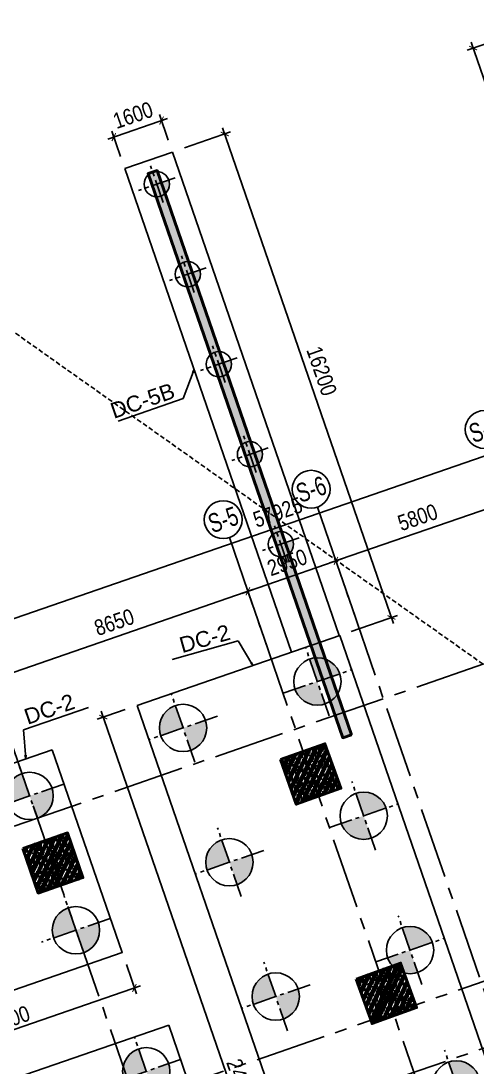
# Model space of a CAD drawing. Header units: millimetres. Extents: x -80883 to 1373228, y -532110 to 182357.
# Drawn here: x 690201 to 704660, y -302560 to -269431 of the extents above; entities that cross this region are included whole.
import ezdxf
from ezdxf.enums import TextEntityAlignment as Align
from ezdxf.xclip import XClip

# ---------------------------------------------------------------- set-up
doc = ezdxf.new("R2010")
doc.units = ezdxf.units.MM
doc.header["$LTSCALE"] = 100
doc.header["$XCLIPFRAME"] = 0
doc.header["$PDMODE"] = 32
doc.header["$PDSIZE"] = 2.5
for name, pattern in [('CENTER2', [1.125, 0.75, -0.125, 0.125, -0.125]), ('DASHED', [4.5, 3, -1.5]), ('HIDDEN', [0.375, 0.25, -0.125]), ('Xref_ST_MBDV Cot vach 30.7.2022$0$DASHDOT', [1, 0.5, -0.25, 0, -0.25])]:
    doc.linetypes.add(name, pattern=pattern)
for name, color, linetype in [('ccu11-Dim', 8, 'Continuous'), ('ccu11-Khuat', 9, 'DASHED'), ('ccu11-Manh', 8, 'Continuous'), ('ccu12-Hatch', 250, 'Continuous'), ('ccu12-Pile', 4, 'Continuous'), ('ccu12-Thay', 7, 'Continuous'), ('ccu12-Truc', 13, 'CENTER2'), ('KC-Betong', 6, 'Continuous'), ('KC2-CONCRETE', 7, 'Continuous'), ('KC2-DIM', 251, 'Continuous'), ('KCS_CENTER_POINT', 7, 'Continuous'), ('KCS_PILE', 8, 'HIDDEN'), ('KT-Dim', 8, 'Continuous'), ('Xref_ST_MBDV Cot vach 30.7.2022$0$Xref_ST_MBDV Cot vach 30.7.2022|Xref_ST_MBDV Cot vach 30.7.2022|Xref_ST_MBDV Cot vach 30.7.2022|Xref_ST_MBDV Cot vach 30.7.2022|A-WALL-PATT', 251, 'Continuous'), ('Xref_ST_MBDV Cot vach 30.7.2022$0$Xref_ST_MBDV Cot vach 30.7.2022|Xref_ST_MBDV Cot vach 30.7.2022|Xref_ST_MBDV Cot vach 30.7.2022|Xref_ST_MBDV Cot vach 30.7.2022|Site_plot line', 1, 'Xref_ST_MBDV Cot vach 30.7.2022$0$DASHDOT'), ('Xref_ST_MBDV Cot vach 30.7.2022|Xref_ST_MBDV Cot vach 30.7.2022|Xref_ST_MBDV Cot vach 30.7.2022|Xref_ST_MBDV Cot vach 30.7.2022|A-GRID-SYM', 50, 'Continuous')]:
    doc.layers.add(name, color=color, linetype=linetype)
for name, color, linetype, lineweight in [('ccu12-Tencaukien', 9, 'Continuous', 15), ('KT-Net cot', 2, 'Continuous', 50), ('KT-Net cot vach', 6, 'Continuous', 50), ('KT-Vat lieu', 250, 'Continuous', 9)]:
    doc.layers.add(name, color=color, linetype=linetype, lineweight=lineweight)
doc.styles.add('Arial', font='arial.ttf', dxfattribs={"width": 0.7})
doc.styles.add('Arial Narrow', font='ARIALN.TTF')
doc.styles.add('HBA-Text', font='GOTHIC.TTF')
doc.dimstyles.new('ccu11-100x2', dxfattribs={"dimscale": 100, "dimtxt": 2.5, "dimasz": 1, "dimexe": 1, "dimexo": 2, "dimgap": 1, "dimtad": 1, "dimdec": 0, "dimlfac": 0.5, "dimrnd": 5, "dimdsep": 46, "dimtxsty": 'Arial', "dimblk": 'ARCHTICK', "dimcen": -1, "dimdle": 1, "dimclrd": 256, "dimclre": 256, "dimclrt": 31, "dimadec": 0, "dimazin": 2, "dimtfac": 0.1, "dimtdec": 0, "dimtmove": 0, "dimatfit": 1, "dimldrblk": 'ARCHTICK', "dimfxl": 1, "dimtvp": 0.833333, "dimtolj": 1, "dimtzin": 12, "dimarcsym": 0})
doc.dimstyles.new('ccu12-200', dxfattribs={"dimscale": 200, "dimtxt": 2.5, "dimasz": 1, "dimexe": 1, "dimexo": 2, "dimgap": 1, "dimtad": 1, "dimdec": 0, "dimrnd": 5, "dimdsep": 46, "dimtxsty": 'Arial Narrow', "dimblk": 'ARCHTICK', "dimcen": -1, "dimdle": 1, "dimclrd": 256, "dimclre": 256, "dimclrt": 3, "dimadec": 0, "dimazin": 2, "dimtfac": 0.1, "dimtdec": 0, "dimtmove": 0, "dimatfit": 1, "dimldrblk": 'ARCHTICK', "dimfxl": 1, "dimtvp": 0.833333, "dimtolj": 1, "dimtzin": 12, "dimarcsym": 0})
doc.dimstyles.new('CCU_1-300', dxfattribs={"dimscale": 200, "dimtxt": 2.5, "dimasz": 1, "dimexe": 1, "dimexo": 2, "dimgap": 0.5, "dimtad": 1, "dimdec": 0, "dimrnd": 5, "dimdsep": 46, "dimtxsty": 'Arial Narrow', "dimblk": 'ARCHTICK', "dimcen": -1, "dimdle": 1, "dimclrd": 256, "dimclre": 256, "dimclrt": 3, "dimadec": 0, "dimazin": 2, "dimtfac": 0.1, "dimtdec": 0, "dimtix": 1, "dimtmove": 2, "dimatfit": 1, "dimfxl": 1, "dimtvp": 0.833333, "dimtolj": 1, "dimtzin": 12, "dimarcsym": 0})
pattern_1 = [(50, (550, -550), (286.904, -25.1), [30, -330]), (355, (550, -550), (-55.5, 300.877), [24, -264]), (100.451, (573.9, -552.1), (231.404, 275.776), [25.496, -280.457]), (46.184, (550, -470), (426.9, -66.21), [45, -495]), (96.636, (585.57, -475.5), (373.87, 389.65), [38.24, -420.69]), (351.184, (550, -470), (373.86, 389.65), [36, -396]), (21, (590, -490), (238.763, -161.048), [30, -330]), (326, (590, -490), (97.326, 290.06), [24, -264]), (71.451, (609.9, -503.42), (336.09, 129.01), [25.496, -280.457]), (37.5, (550, -550), (4.864, 133.1575), [0, -260.8, 0, -268, 0, -265]), (7.5, (550, -550), (105.228, 157.765), [0, -152.8, 0, -254.8, 0, -101]), (327.5, (460.8, -550), (213.529, -9.022), [0, -100, 0, -312, 0, -414]), (317.5, (420.8, -550), (233.274, 40.042), [0, -130, 0, -207.2, 0, -294]), (45, (550, -550), (-120.208, 120.208), []), (45, (550, -501), (-120.208, 120.208), [])]

# ---------------------------------------------------------------- blocks, each defined once
blk = doc.blocks.new('Xref_ST_MBDV Cot vach 30.7.2022$0$Tuong Vay01-flat-1')
at = {"layer": 'Xref_ST_MBDV Cot vach 30.7.2022$0$Xref_ST_MBDV Cot vach 30.7.2022|Xref_ST_MBDV Cot vach 30.7.2022|Xref_ST_MBDV Cot vach 30.7.2022|Xref_ST_MBDV Cot vach 30.7.2022|A-WALL-PATT'}
h = blk.add_hatch(dxfattribs=at)
h.set_pattern_fill('ACET-2D-VATLIEU04', color=256, scale=50, pattern_type=2)
h.set_pattern_definition([(50, (-11139561.84, -1407213.45), (-225.902474, 189.5546825), [37.5, -412.5]), (355, (-11139561.84, -1407213.45), (32.127212, 367.215716), [30, -330]), (100.4514, (-11139531.95, -1407216.06), (-341.231527, -62.944187), [31.870095, -350.571056]), (46.1842, (-11139561.84, -1407113.45), (-319.180497, 306.252097), [56.25, -618.75]), (96.6356, (-11139517.37, -1407120.34), (-516.995922, -60.144022), [47.805144, -525.8565]), (351.1842, (-11139561.84, -1407113.45), (84.740774, 546.39543), [45, -495]), (21, (-11139511.84, -1407138.45), (-105.680822, 275.3079534), [37.5, -412.5]), (326, (-11139511.84, -1407138.45), (206.128805, 305.59852), [30, -330]), (71.4514, (-11139486.97, -1407155.22), (-328.963765, 110.380101), [31.870095, -350.571056]), (37.5, (-11139561.84, -1407213.45), (-78.1345294, 101.8269012), [0, -326, 0, -335, 0, -331.25]), (7.5, (-11139561.84, -1407213.45), (-23.2793464, 176.824191), [0, -191, 0, -318.5, 0, -126.25]), (327.5, (-11139673.34, -1407213.45), (71.9444175, 112.9301145), [0, -125, 0, -390, 0, -517.5000003]), (317.5, (-11139723.34, -1407213.45), (158.0205496, 172.449169), [0, -162.5, 0, -259, 0, -367.5]), (45, (-11139561.84, -1407213.45), (-150.260191, 150.260191), []), (45, (-11139561.84, -1407152.2), (-150.260191, 150.260191), [])])
h.paths.add_polyline_path([(-82665, -118500), (-81837, -121132), (-80903, -123728), (-79863, -126284), (-78720, -128795), (-77475, -131258), (-76131, -133667), (-74689, -136020), (-73153, -138312), (-71525, -140539), (-69807, -142699), (-68002, -144786), (-66114, -146798), (-64145, -148731), (-62100, -150582), (-59980, -152349), (-57790, -154027), (-55533, -155614), (-53213, -157109), (-50835, -158507), (-48401, -159807), (-45916, -161007), (-43385, -162104), (-40811, -163097), (-38198, -163985), (-35551, -164765), (-32875, -165436), (-30174, -165998), (-27451, -166448), (-24702, -166789), (-4397, -168938), (36420, -167648), (41836, -160719), (12445, -24368), (8473, -9249), (-4719, -5521), (-10557, -9947), (-34021, -27848), (-39777, -32009), (-41249, -35294), (-45787, -38574), (-49368, -38942), (-57644, -44924), (-59845, -46601), (-61969, -48362), (-64020, -50208), (-65993, -52137), (-67887, -54144), (-69696, -56226), (-71420, -58381), (-73054, -60604), (-74596, -62892), (-76043, -65242), (-77394, -67648), (-78645, -70107), (-79794, -72615), (-80841, -75168), (-81782, -77762), (-82617, -80392), (-83343, -83054), (-83961, -85743), (-84468, -88455), (-84865, -91186), (-85149, -93930), (-85321, -96684), (-85381, -99530), (-85329, -102201), (-85163, -104955), (-84886, -107701), (-84496, -110432), (-83996, -113146), (-83385, -115836)], flags=16)
h.paths.add_polyline_path([(-83625, -118781), (-82785, -121452), (-81837, -124086), (-80781, -126680), (-79621, -129228), (-78358, -131727), (-76994, -134172), (-75531, -136560), (-73973, -138886), (-72320, -141146), (-70577, -143337), (-68746, -145455), (-66829, -147497), (-64832, -149459), (-62755, -151337), (-60604, -153130), (-58382, -154833), (-56092, -156444), (-53738, -157960), (-51324, -159379), (-48854, -160699), (-46333, -161916), (-43764, -163030), (-41151, -164038), (-38500, -164938), (-35814, -165730), (-33098, -166411), (-30357, -166981), (-27595, -167438), (-24816, -167783), (-4434, -169940), (36920, -168633), (42913, -160966), (13418, -24135), (9295, -8442), (-4926, -4424), (-11163, -9151), (-34617, -27045), (-40580, -31355), (-42052, -34640), (-46156, -37607), (-49737, -37975), (-58240, -44121), (-60467, -45819), (-62623, -47605), (-64704, -49479), (-66707, -51435), (-68628, -53472), (-70465, -55586), (-72214, -57772), (-73872, -60029), (-75437, -62350), (-76905, -64734), (-78276, -67176), (-79545, -69672), (-80712, -72217), (-81774, -74808), (-82729, -77440), (-83576, -80109), (-84314, -82810), (-84940, -85539), (-85455, -88291), (-85857, -91062), (-86146, -93847), (-86321, -96642), (-86382, -99529), (-86328, -102241), (-86160, -105036), (-85879, -107821), (-85484, -110593), (-84976, -113347), (-84356, -116078)])
at = {"layer": 'Xref_ST_MBDV Cot vach 30.7.2022$0$Xref_ST_MBDV Cot vach 30.7.2022|Xref_ST_MBDV Cot vach 30.7.2022|Xref_ST_MBDV Cot vach 30.7.2022|Xref_ST_MBDV Cot vach 30.7.2022|Site_plot line', "ltscale": 5000}
blk.add_arc((-17764, -99529), 69167, 126.14636, 263.7927, dxfattribs=at)
blk = doc.blocks.new('_ARCHTICK')
at = {"color": 0, "linetype": 'ByBlock', "const_width": 0.15}
blk.add_lwpolyline([(-0.5, -0.5), (0.5, 0.5)], dxfattribs=at)
blk = doc.blocks.new('*D1066')
at = {"layer": 'Defpoints', "color": 0, "transparency": 16777216}
for p in [(333214, -44363), (333962, -46528), (325785, -49351)]:
    blk.add_point(p, dxfattribs=at)
at = {"layer": 'KT-Dim', "lineweight": -2, "transparency": 16777216}
for p, q in [((324849, -47251), (333403, -44298)), ((333831, -46150), (333149, -44174)), ((325655, -48973), (324972, -46997))]:
    blk.add_line(p, q, dxfattribs=at)
at = {"layer": 'KT-Dim', "lineweight": -2, "transparency": 16777216, "xscale": 200, "yscale": 200, "zscale": 200}
for p, rotation in [((333214, -44363), 19.04713796363416), ((325038, -47186), 199.0471379636342)]:
    blk.add_blockref('_ARCHTICK', p, dxfattribs=dict(at, rotation=rotation))
at = {"layer": 'KT-Dim', "color": 3, "transparency": 16777216, "insert": (328977, -45344), "char_height": 500, "attachment_point": 5, "rotation": 19.0471, "style": 'Arial Narrow'}
blk.add_mtext('\\A1;8650', dxfattribs=at)
blk = doc.blocks.new('*D1067')
at = {"layer": 'Defpoints', "color": 0, "transparency": 16777216}
for p in [(336003, -43400), (336750, -45566), (333962, -46528)]:
    blk.add_point(p, dxfattribs=at)
at = {"layer": 'KT-Dim', "lineweight": -2, "transparency": 16777216}
for p, q in [((333025, -44428), (336192, -43335)), ((336620, -45188), (335937, -43211)), ((333831, -46150), (333149, -44174))]:
    blk.add_line(p, q, dxfattribs=at)
at = {"layer": 'KT-Dim', "lineweight": -2, "transparency": 16777216, "xscale": 200, "yscale": 200, "zscale": 200}
for p, rotation in [((336003, -43400), 19.04713796363416), ((333214, -44363), 199.0471379636342)]:
    blk.add_blockref('_ARCHTICK', p, dxfattribs=dict(at, rotation=rotation))
at = {"layer": 'KT-Dim', "color": 3, "transparency": 16777216, "insert": (334460, -43451), "char_height": 500, "attachment_point": 5, "rotation": 19.0471, "style": 'Arial Narrow'}
blk.add_mtext('\\A1;2950', dxfattribs=at)
blk = doc.blocks.new('*D1068')
at = {"layer": 'Defpoints', "color": 0, "transparency": 16777216}
for p in [(341485, -41507), (342233, -43673), (336750, -45566)]:
    blk.add_point(p, dxfattribs=at)
at = {"layer": 'KT-Dim', "lineweight": -2, "transparency": 16777216}
for p, q in [((342102, -43295), (341420, -41318)), ((335814, -43466), (341674, -41442)), ((336620, -45188), (335937, -43211))]:
    blk.add_line(p, q, dxfattribs=at)
at = {"layer": 'KT-Dim', "lineweight": -2, "transparency": 16777216, "xscale": 200, "yscale": 200, "zscale": 200}
for p, rotation in [((341485, -41507), 19.04713796363416), ((336003, -43400), 199.0471379636342)]:
    blk.add_blockref('_ARCHTICK', p, dxfattribs=dict(at, rotation=rotation))
at = {"layer": 'KT-Dim', "color": 3, "transparency": 16777216, "insert": (338595, -42023), "char_height": 500, "attachment_point": 5, "rotation": 19.0471, "style": 'Arial Narrow'}
blk.add_mtext('\\A1;5800', dxfattribs=at)
blk = doc.blocks.new('GRID-SYM-flat-103')
at = {"layer": 'Xref_ST_MBDV Cot vach 30.7.2022|Xref_ST_MBDV Cot vach 30.7.2022|Xref_ST_MBDV Cot vach 30.7.2022|Xref_ST_MBDV Cot vach 30.7.2022|A-GRID-SYM'}
blk.add_circle((0, 0, 0), 900, dxfattribs=at)
at = {"layer": 'Xref_ST_MBDV Cot vach 30.7.2022|Xref_ST_MBDV Cot vach 30.7.2022|Xref_ST_MBDV Cot vach 30.7.2022|Xref_ST_MBDV Cot vach 30.7.2022|A-GRID-SYM', "style": 'HBA-Text'}
blk.add_attdef('GRID', text='', height=900, rotation=19.0471, dxfattribs=at).set_placement((0, 0, 0), align=Align.MIDDLE_CENTER)
blk = doc.blocks.new('*D1073')
at = {"layer": 'Defpoints', "color": 0, "transparency": 16777216}
for p in [(363163, -37115), (306934, -51743), (308410, -56019, 0)]:
    blk.add_point(p, dxfattribs=at)
at = {"layer": 'KT-Dim', "lineweight": -2, "transparency": 16777216}
for p, q in [((361876, -32774), (306745, -51809)), ((363033, -36737), (361622, -32650)), ((308280, -55641), (306869, -51554))]:
    blk.add_line(p, q, dxfattribs=at)
at = {"layer": 'KT-Dim', "lineweight": -2, "transparency": 16777216, "xscale": 200, "yscale": 200, "zscale": 200}
for p, rotation in [((361687, -32839), 19.0477163778953), ((306934, -51743), 199.0477163778953)]:
    blk.add_blockref('_ARCHTICK', p, dxfattribs=dict(at, rotation=rotation))
at = {"layer": 'KT-Dim', "color": 3, "transparency": 16777216, "insert": (334162, -41861), "char_height": 500, "attachment_point": 5, "rotation": 19.0477, "style": 'Arial Narrow'}
blk.add_mtext('\\A1;57925', dxfattribs=at)
blk = doc.blocks.new('*U152')
h = blk.add_hatch()
h.set_pattern_fill('VATLIEU04', color=250, scale=40, style=0, pattern_type=2)
h.set_pattern_definition(pattern_1)
h.paths.add_polyline_path([(-475, 475), (1025, 475), (1025, -1025), (-475, -1025)])
at = {"color": 6, "ltscale": 0.25}
blk.add_lwpolyline([(-475, 475), (1025, 475), (1025, -1025), (-475, -1025)], close=True, dxfattribs=at)
at = {"layer": 'Defpoints', "linetype": 'ByBlock', "ltscale": 30}
for p, q in [((1025, 475), (-475, -1025)), ((-475, 475), (1025, -1025))]:
    blk.add_line(p, q, dxfattribs=at)
blk = doc.blocks.new('*U154')
h = blk.add_hatch()
h.set_pattern_fill('VATLIEU04', color=250, scale=40, style=0, pattern_type=2)
h.set_pattern_definition(pattern_1)
h.paths.add_polyline_path([(-475, 475), (1025, 475), (1025, -1025), (-475, -1025)])
at = {"color": 6, "ltscale": 0.25}
blk.add_lwpolyline([(-475, 475), (1025, 475), (1025, -1025), (-475, -1025)], close=True, dxfattribs=at)
at = {"layer": 'Defpoints', "linetype": 'ByBlock', "ltscale": 30}
for p, q in [((1025, 475), (-475, -1025)), ((-475, 475), (1025, -1025))]:
    blk.add_line(p, q, dxfattribs=at)
blk = doc.blocks.new('*U151')
h = blk.add_hatch()
h.set_pattern_fill('VATLIEU04', color=250, scale=40, style=0, pattern_type=2)
h.set_pattern_definition(pattern_1)
h.paths.add_polyline_path([(-475, 475), (1025, 475), (1025, -1025), (-475, -1025)])
at = {"color": 6, "ltscale": 0.25}
blk.add_lwpolyline([(-475, 475), (1025, 475), (1025, -1025), (-475, -1025)], close=True, dxfattribs=at)
at = {"layer": 'Defpoints', "linetype": 'ByBlock', "ltscale": 30}
for p, q in [((1025, 475), (-475, -1025)), ((-475, 475), (1025, -1025))]:
    blk.add_line(p, q, dxfattribs=at)
blk = doc.blocks.new('MBDV-B1-T1-PN')
at = {"layer": 'KT-Net cot vach'}
for name, p, rotation in [('*U151', (25888, 7638, 0), 19.6849732125525), ('*U154', (17721, 4822), 19.04713795399666), ('*U152', (28287, 691), 19.6849732125525)]:
    blk.add_blockref(name, p, dxfattribs=dict(at, rotation=rotation))
blk = doc.blocks.new('*D753')
at = {"layer": 'Defpoints', "color": 0, "transparency": 16777216}
for p in [(693412, -298936), (693799, -300055), (685756, -301579)]:
    blk.add_point(p, dxfattribs=at)
at = {"layer": 'KC2-DIM', "lineweight": -2, "transparency": 16777216}
for p, q in [((693543, -299314), (693864, -300244)), ((685953, -302763), (693988, -299989)), ((685886, -301957), (686207, -302887))]:
    blk.add_line(p, q, dxfattribs=at)
at = {"layer": 'KC2-DIM', "lineweight": -2, "transparency": 16777216, "xscale": 200, "yscale": 200, "zscale": 200}
for p, rotation in [((693799, -300055), 19.04713795679511), ((686142, -302698), 199.0471379567951)]:
    blk.add_blockref('_ARCHTICK', p, dxfattribs=dict(at, rotation=rotation))
at = {"layer": 'KC2-DIM', "color": 3, "transparency": 16777216, "insert": (689854, -301041), "char_height": 500, "attachment_point": 5, "rotation": 19.0471, "style": 'Arial Narrow'}
blk.add_mtext('\\A1;8100', dxfattribs=at)
blk = doc.blocks.new('*D789')
at = {"layer": 'Defpoints', "color": 0, "transparency": 16777216}
for p in [(693883, -291107), (701976, -314548), (700905, -314918)]:
    blk.add_point(p, dxfattribs=at)
at = {"layer": 'KC2-DIM', "lineweight": -2, "transparency": 16777216}
for p, q in [((693505, -291237), (692623, -291542)), ((692747, -291287), (700971, -315107)), ((701598, -314679), (700716, -314983))]:
    blk.add_line(p, q, dxfattribs=at)
at = {"layer": 'KC2-DIM', "lineweight": -2, "transparency": 16777216, "xscale": 200, "yscale": 200, "zscale": 200}
for p, rotation in [((692812, -291477), 109.0471379539979), ((700905, -314918), 289.0471379539979)]:
    blk.add_blockref('_ARCHTICK', p, dxfattribs=dict(at, rotation=rotation))
at = {"layer": 'KC2-DIM', "color": 3, "transparency": 16777216, "insert": (697195, -303081), "char_height": 500, "attachment_point": 5, "rotation": 289.0471, "style": 'Arial Narrow'}
blk.add_mtext('\\A1;24800', dxfattribs=at)
blk = doc.blocks.new('D1500.')
at = {"layer": 'ccu12-Hatch', "ltscale": 0.5}
h = blk.add_hatch(color=256, dxfattribs=at)
h.dxf.hatch_style = 1
h.paths.add_polyline_path([(750, 0, 0.414214), (0, 750), (0, 0)])
h.paths.add_polyline_path([(0, 0), (-750, 0, 0.414214), (0, -750)])
at = {"layer": 'ccu12-Pile', "color": 13, "linetype": 'CENTER2', "ltscale": 10}
for p, q in [((0, 1150), (0, -1150)), ((1150, 0), (-1150, 0))]:
    blk.add_line(p, q, dxfattribs=at)
at = {"layer": 'ccu12-Pile', "ltscale": 0.5}
blk.add_circle((0, 0), 750, dxfattribs=at)
blk = doc.blocks.new('D1500')
at = {"layer": 'ccu12-Pile', "rotation": 270}
blk.add_blockref('D1500.', (-4, 0), dxfattribs=at)
blk = doc.blocks.new('MBDV-COC-PN')
at = {"layer": 'KC2-CONCRETE'}
blk.add_lwpolyline([(18049, 8241), (20268, 1814), (12611, -830), (10392, 5598)], close=True, dxfattribs=at)
at = {"layer": 'KCS_PILE'}
for p, rotation in [((17337, 6779), 19.04713795402007), ((18805, 2525), 19.04713795402007), ((21035, -1942), 19.04713795401927)]:
    blk.add_blockref('D1500', p, dxfattribs=dict(at, rotation=rotation))
blk = doc.blocks.new('D800.')
at = {"layer": 'ccu12-Pile', "ltscale": 0.5}
h = blk.add_hatch(color=250, dxfattribs=at)
h.dxf.hatch_style = 1
h.paths.add_polyline_path([(0, 0), (400, 0, 0.414214), (0, 400)])
at = {"layer": 'ccu12-Pile', "color": 13, "linetype": 'CENTER2', "ltscale": 10}
for p, q in [((0, 613), (0, -613)), ((613, 0), (-613, 0))]:
    blk.add_line(p, q, dxfattribs=at)
at = {"layer": 'ccu12-Pile', "ltscale": 0.5}
blk.add_circle((0, 0), 400, dxfattribs=at)
blk = doc.blocks.new('*D774')
at = {"layer": 'ccu11-Dim', "lineweight": -2, "ltscale": 0.5, "transparency": 16777216}
for p, q in [((705495, -269960), (704347, -270356)), ((704471, -270102), (710885, -288688)), ((711779, -288168), (710631, -288564))]:
    blk.add_line(p, q, dxfattribs=at)
at = {"layer": 'Defpoints', "color": 0, "ltscale": 0.5, "transparency": 16777216}
for p in [(705873, -269830), (712157, -288038), (710820, -288499)]:
    blk.add_point(p, dxfattribs=at)
at = {"layer": 'ccu11-Dim', "lineweight": -2, "ltscale": 0.5, "transparency": 16777216, "xscale": 200, "yscale": 200, "zscale": 200}
for p, rotation in [((704536, -270291), 109.0400269250008), ((710820, -288499), 289.0400269250009)]:
    blk.add_blockref('_ARCHTICK', p, dxfattribs=dict(at, rotation=rotation))
at = {"layer": 'ccu11-Dim', "color": 3, "ltscale": 0.5, "transparency": 16777216, "insert": (708108, -279247), "char_height": 500, "attachment_point": 5, "rotation": 289.04, "style": 'Arial Narrow'}
blk.add_mtext('\\A1;19260', dxfattribs=at)
blk = doc.blocks.new('*D775')
at = {"layer": 'ccu11-Dim', "lineweight": -2, "ltscale": 0.5, "transparency": 16777216}
for p, q in [((692958, -273174), (694848, -272521)), ((694872, -273204), (694594, -272398)), ((693360, -273727), (693081, -272920))]:
    blk.add_line(p, q, dxfattribs=at)
at = {"layer": 'Defpoints', "color": 0, "ltscale": 0.5, "transparency": 16777216}
for p in [(694659, -272587), (695003, -273583), (693490, -274105)]:
    blk.add_point(p, dxfattribs=at)
at = {"layer": 'ccu11-Dim', "lineweight": -2, "ltscale": 0.5, "transparency": 16777216, "xscale": 200, "yscale": 200, "zscale": 200}
for p, rotation in [((694659, -272587), 19.04713794236211), ((693147, -273109), 199.0471379423621)]:
    blk.add_blockref('_ARCHTICK', p, dxfattribs=dict(at, rotation=rotation))
at = {"layer": 'ccu11-Dim', "color": 3, "ltscale": 0.5, "transparency": 16777216, "insert": (693754, -272417), "char_height": 500, "attachment_point": 5, "rotation": 19.0471, "style": 'Arial Narrow'}
blk.add_mtext('\\A1;1600', dxfattribs=at)
blk = doc.blocks.new('*D776')
at = {"layer": 'ccu11-Dim', "lineweight": -2, "ltscale": 0.5, "transparency": 16777216}
for p, q in [((695381, -273452), (696849, -272945)), ((696595, -272821), (702012, -288511)), ((700667, -288763), (702135, -288257))]:
    blk.add_line(p, q, dxfattribs=at)
at = {"layer": 'Defpoints', "color": 0, "ltscale": 0.5, "transparency": 16777216}
for p in [(695003, -273583), (701946, -288322), (700289, -288894)]:
    blk.add_point(p, dxfattribs=at)
at = {"layer": 'ccu11-Dim', "lineweight": -2, "ltscale": 0.5, "transparency": 16777216, "xscale": 200, "yscale": 200, "zscale": 200}
for p, rotation in [((696660, -273010), 109.0471379398409), ((701946, -288322), 289.0471379398409)]:
    blk.add_blockref('_ARCHTICK', p, dxfattribs=dict(at, rotation=rotation))
at = {"layer": 'ccu11-Dim', "color": 3, "ltscale": 0.5, "transparency": 16777216, "insert": (699733, -280518), "char_height": 500, "attachment_point": 5, "rotation": 289.0471, "style": 'Arial Narrow'}
blk.add_mtext('\\A1;16200', dxfattribs=at)
blk = doc.blocks.new('Vach-NN-PN')
at = {"layer": 'KT-Vat lieu'}
h = blk.add_hatch(dxfattribs=at)
h.set_pattern_fill('BTCT', color=256, scale=40)
h.set_pattern_definition([(50, (120548.55, -49800.93), (286.90407, -25.10085), [30, -330]), (355, (120548.55, -49800.93), (-55.5005, 300.87685), [24, -264]), (100.4514, (120572.46, -49803.02), (231.40375, 275.7758), [25.4961, -280.45684]), (46.1842, (120548.55, -49720.93), (426.8964, -66.2076), [45, -495]), (96.6356, (120584.12, -49726.44), (373.8651, 389.6471), [38.2441, -420.6852]), (351.1842, (120548.55, -49720.93), (373.8648, 389.6474), [36, -396]), (21, (120588.55, -49740.93), (238.7628, -161.04756), [30, -330]), (326, (120588.55, -49740.93), (97.3261, 290.06), [24, -264]), (71.4514, (120608.44, -49754.35), (336.08905, 129.0122), [25.4961, -280.45684]), (37.5, (120548.55, -49800.93), (4.86394, 133.15754), [0, -260.8, 0, -268, 0, -265]), (7.5, (120548.55, -49800.93), (105.22781, 157.76468), [0, -152.8, 0, -254.8, 0, -101]), (327.5, (120459.35, -49800.93), (213.52897, -9.02195), [0, -100, 0, -312, 0, -414]), (317.5, (120419.35, -49800.93), (233.27447, 40.042), [0, -130, 0, -207.2, 0, -294]), (45, (120548.55, -49800.93), (-106.06602, 106.06602), []), (45, (120619.26, -49800.93), (-106.06602, 106.06602), [])])
h.paths.add_polyline_path([(29145, -3215), (28861, -3313), (22693, 14553), (22977, 14651)])
at = {"layer": 'KT-Net cot'}
blk.add_lwpolyline([(29145, -3215), (28861, -3313), (22693, 14553), (22977, 14651)], close=True, dxfattribs=at)
blk = doc.blocks.new('dc-6-1500')
for p, q in [((-4105, 17050), (2691, 17050)), ((2691, 17050), (2691, -950)), ((4095, -950), (2691, -950))]:
    blk.add_line(p, q)
blk.add_lwpolyline([(4095, -950), (4095, -7750), (-4105, -7750), (-4105, 17050)])
at = {"layer": 'KCS_CENTER_POINT'}
for p, q in [((-150, 150), (150, 150)), ((0, 0), (0, 300))]:
    blk.add_line(p, q, dxfattribs=at)
at = {"layer": 'KCS_PILE'}
for p in [(-2955, 15900), (-2955, 11400), (-2955, 6900), (-2955, 2400), (-2955, -2100), (-2955, -6600)]:
    blk.add_blockref('D1500', p, dxfattribs=at)
at = {"layer": 'KCS_PILE', "xscale": -1, "rotation": 359.9999999999318}
for p in [(1541, 15900), (1541, 11400), (1541, 6900), (1541, 2400), (2945, -2100), (2945, -6600)]:
    blk.add_blockref('D1500', p, dxfattribs=at)
blk = doc.blocks.new('Grid-ST-flat-3')
at = {"layer": 'ccu12-Truc', "ltscale": 30}
for p, q in [((369404.7, -36752.1), (304555.5, -59141.2)), ((335415.2, -41698.9), (354504.5, -96990.4)), ((332626.7, -42661.6), (351716, -97953.1)), ((324450.3, -45484.5), (343539.5, -100776)), ((348389.9, -54057.7), (307655.7, -68121.1)), ((349042.6, -55948.2), (308308.4, -70011.6))]:
    blk.add_line(p, q, dxfattribs=at)
at = {"layer": 'KT-Dim'}
ref = blk.add_blockref('GRID-SYM-flat-103', (340701.8, -39238.9, 0), dxfattribs=dict(at, xscale=0.6666666666666666, yscale=0.6666666666666666, zscale=0.6666666666666666))
ref.add_attrib('GRID', 'S-7', dxfattribs={"layer": 'Xref_ST_MBDV Cot vach 30.7.2022|Xref_ST_MBDV Cot vach 30.7.2022|Xref_ST_MBDV Cot vach 30.7.2022|Xref_ST_MBDV Cot vach 30.7.2022|A-GRID-SYM', "height": 600, "rotation": 19, "style": 'HBA-Text', "width": 0.75}).set_placement((340701.8, -39238.9, 0), align=Align.MIDDLE_CENTER)
ref = blk.add_blockref('GRID-SYM-flat-103', (335219.3, -41131.7, 0), dxfattribs=dict(at, xscale=0.6666666666666666, yscale=0.6666666666666666, zscale=0.6666666666666666))
ref.add_attrib('GRID', 'S-6', dxfattribs={"layer": 'Xref_ST_MBDV Cot vach 30.7.2022|Xref_ST_MBDV Cot vach 30.7.2022|Xref_ST_MBDV Cot vach 30.7.2022|Xref_ST_MBDV Cot vach 30.7.2022|A-GRID-SYM', "height": 600, "rotation": 19, "style": 'HBA-Text', "width": 0.75}).set_placement((335219.3, -41131.7, 0), align=Align.MIDDLE_CENTER)
ref = blk.add_blockref('GRID-SYM-flat-103', (332430.9, -42094.4, 0), dxfattribs=dict(at, xscale=0.6666666666666666, yscale=0.6666666666666666, zscale=0.6666666666666666))
ref.add_attrib('GRID', 'S-5', dxfattribs={"layer": 'Xref_ST_MBDV Cot vach 30.7.2022|Xref_ST_MBDV Cot vach 30.7.2022|Xref_ST_MBDV Cot vach 30.7.2022|Xref_ST_MBDV Cot vach 30.7.2022|A-GRID-SYM', "height": 600, "rotation": 19, "style": 'HBA-Text', "width": 0.75}).set_placement((332430.9, -42094.4, 0), align=Align.MIDDLE_CENTER)
dim = blk.add_aligned_dim(p1=(363163.5, -37115.1), p2=(308410.2, -56019.2, 0), distance=-4523.4, dimstyle='ccu12-200', dxfattribs=at)
dim.commit()
dim.dimension.update_dxf_attribs({"geometry": '*D1073', "text_midpoint": (334162.1, -41861.1)})
for base, p1, p2, picture, middle in [((341485, -41507.4), (336750.2, -45565.7), (342232.6, -43672.9), '*D1068', (338595.2, -42023.5)), ((336002.6, -43400.2), (333961.7, -46528.4), (336750.2, -45565.7), '*D1067', (334459.7, -43451.2)), ((333214.1, -44363), (325785.3, -49351.3), (333961.7, -46528.4), '*D1066', (328977.3, -45344))]:
    dim = blk.add_linear_dim(base=base, p1=p1, p2=p2, angle=19.04714, dimstyle='ccu12-200', dxfattribs=at)
    dim.commit()
    dim.dimension.update_dxf_attribs({"geometry": picture, "text_midpoint": middle})

msp = doc.modelspace()

# ---------------------------------------------------------------- linework, layer by layer
at = {"ltscale": 0.5}
for p in [(675703, -307853.5), (697106.8, -307657.7)]:
    msp.add_line(p, (694887.6, -301230), dxfattribs=at)
at = {"layer": 'ccu11-Khuat', "ltscale": 0.5}
msp.add_line((645571.9, -247882.9), (813771.9, -366824.3), dxfattribs=at)
at = {"layer": 'ccu11-Khuat'}
for p in [(695492.2, -277451.3), (696476.7, -280302.8), (697461.2, -283154.3), (698445.6, -286005.8)]:
    msp.add_point(p, dxfattribs=at)
at = {"layer": 'ccu12-Thay', "ltscale": 0.5}
for p, q in [((693490.5, -274104.7), (695002.9, -273582.5)), ((695002.9, -273582.5), (700289.5, -288895.1)), ((698777.1, -289417.2), (693490.5, -274104.7))]:
    msp.add_line(p, q, dxfattribs=at)
at = {"layer": 'KC-Betong'}
msp.add_lwpolyline([(700686.9, -292038), (700403.3, -292135.9), (694235.4, -274270.7), (694519, -274172.8)], close=True, dxfattribs=at)
at = {"layer": 'KCS_CENTER_POINT'}
for p, q in [((699348.4, -293121.9), (699446.3, -293405.5)), ((699255.5, -293312.6), (699539.1, -293214.7)), ((691074, -296146.2), (691357.6, -296048.3)), ((691166.8, -295955.5), (691264.7, -296239.1))]:
    msp.add_line(p, q, dxfattribs=at)

# ---------------------------------------------------------------- block references
ref = msp.add_blockref('Xref_ST_MBDV Cot vach 30.7.2022$0$Tuong Vay01-flat-1', (742513.6, -173724.8))
XClip(ref).set_block_clipping_path([(-91541.6736345236, -190955.6682973447), (52438.3255017358, -76158.0499385341)])
msp.add_blockref('Grid-ST-flat-3', (364182, -243129.8))
at = {"rotation": 19.04713795401976}
msp.add_blockref('dc-6-1500', (703327.1, -305882.7), dxfattribs=at)
at = {"layer": 'ccu11-Manh'}
msp.add_blockref('MBDV-B1-T1-PN', (673144.6, -300749.5), dxfattribs=at)
at = {"layer": 'ccu12-Thay', "rotation": 289.0471379423599}
for p in [(694507.7, -274599.8), (695492.2, -277451.3), (696476.7, -280302.8), (697461.2, -283154.3), (698442.2, -286003)]:
    msp.add_blockref('D800.', p, dxfattribs=at)
at = {"layer": 'KC2-DIM'}
msp.add_blockref('MBDV-COC-PN', (673144.6, -300749.5), dxfattribs=at)
at = {"layer": 'KT-Net cot'}
msp.add_blockref('Vach-NN-PN', (671538.7, -288820.4), dxfattribs=at)

# ---------------------------------------------------------------- texts
at = {"layer": 'ccu12-Tencaukien', "color": 31, "style": 'Arial'}
for s, rotation, p in [('DC-5B', 19.04714, (693146.8, -282034.4)), ('DC-2', 15.76216, (695310.6, -289453.3)), ('DC-2', 19.04714, (690413.9, -291724.6))]:
    msp.add_text(s, height=500, rotation=rotation, dxfattribs=at).set_placement(p)

# ---------------------------------------------------------------- dimensions: what is measured, and where the dimension line sits
at = {"layer": 'ccu11-Dim', "ltscale": 0.5}
for p1, p2, distance, picture, middle in [((705873.2, -269829.6), (712157, -288037.7), -1414.6, '*D774', (708108.3, -279246.6)), ((693490.5, -274104.7), (695002.9, -273582.5), 1053.7, '*D775', (693754.2, -272417.3)), ((695002.9, -273582.5), (700289.1, -288894), 1753.1, '*D776', (699733.5, -280517.6))]:
    dim = msp.add_aligned_dim(p1=p1, p2=p2, distance=distance, dimstyle='ccu12-200', dxfattribs=at)
    dim.commit()
    dim.dimension.update_dxf_attribs({"geometry": picture, "text_midpoint": middle})
at = {"layer": 'KC2-DIM'}
dim = msp.add_aligned_dim(p1=(693883.2, -291106.8), p2=(701976.2, -314548), distance=-1132.9, dimstyle='CCU_1-300', dxfattribs=at)
dim.commit()
dim.dimension.update_dxf_attribs({"geometry": '*D789', "text_midpoint": (697194.7, -303081.2)})
dim = msp.add_linear_dim(base=(693798.7, -300054.8), p1=(685755.9, -301579.3), p2=(693412.4, -298935.8), angle=19.04714, dimstyle='CCU_1-300', dxfattribs=at)
dim.commit()
dim.dimension.update_dxf_attribs({"geometry": '*D753', "text_midpoint": (689854.5, -301040.6)})

# ---------------------------------------------------------------- leaders
for points in [[(695688.9, -280472.6), (695342.3, -281392), (693280.6, -282103.8)], [(697549.3, -289841.1), (697091.3, -289064.1), (694992.1, -289656.7)], [(690354, -292783.5), (690286.6, -291884.1), (692348.3, -291172.3)]]:
    msp.add_leader(points, dimstyle='ccu11-100x2', override={"dimgap": 1, "dimtad": 0, "dimldrblk": 'Open'}, dxfattribs=at)

doc.saveas('drawing.dxf')
